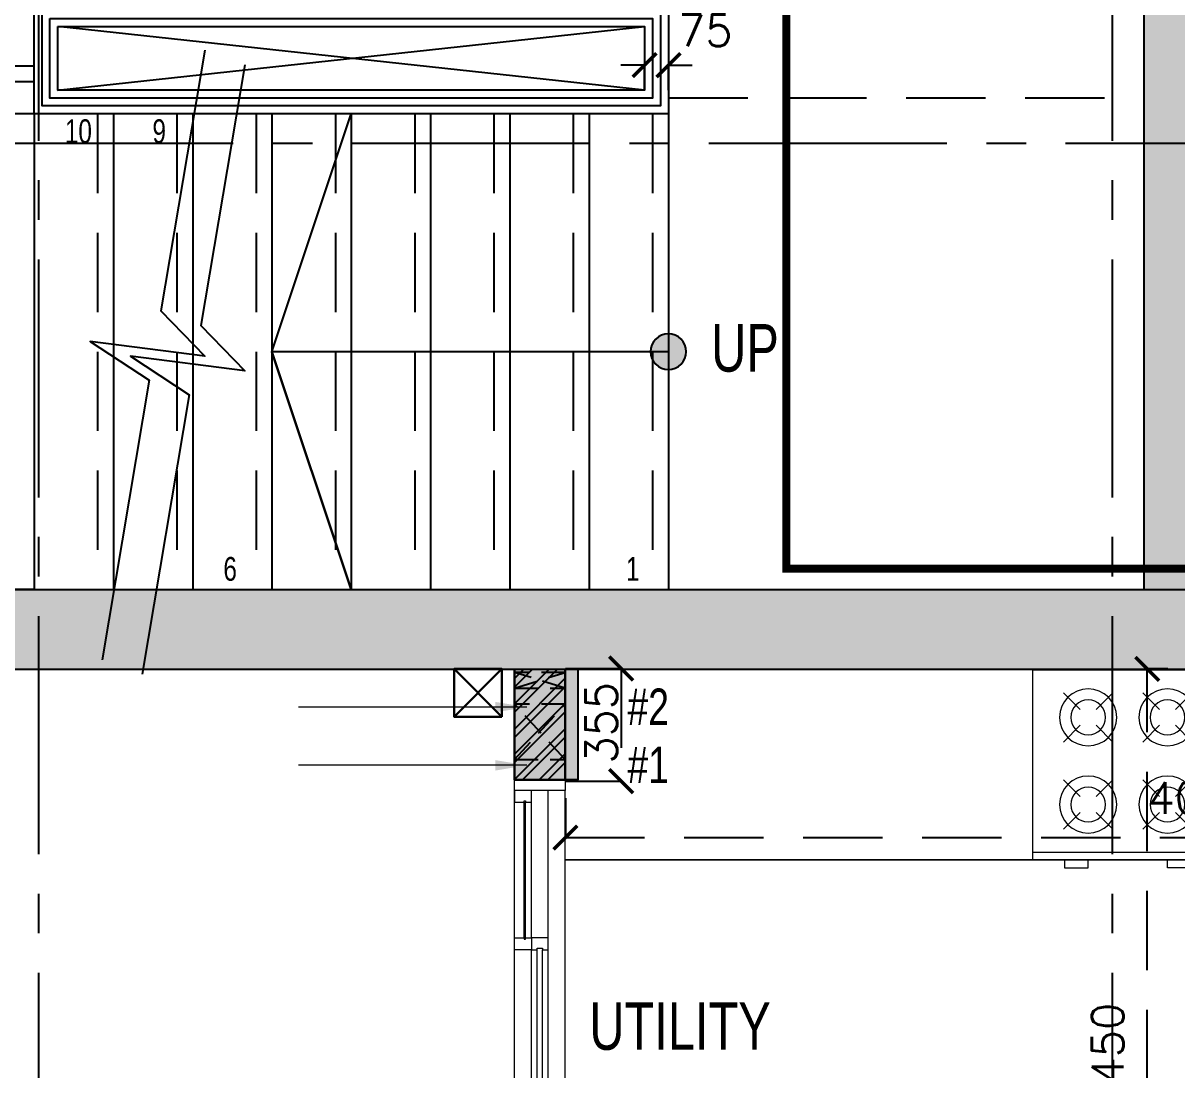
# Model space of a CAD drawing. Header units: millimetres. Extents: x 1180970 to 1231451, y -5737889 to -5695638.
# Drawn here: x 1199207 to 1202846, y -5720489 to -5717187 of the extents above; entities that cross this region are included whole.
import ezdxf

# ---------------------------------------------------------------- set-up
doc = ezdxf.new("R2010")
doc.units = ezdxf.units.MM
doc.header["$LTSCALE"] = 1000
doc.header["$MEASUREMENT"] = 0
for name, pattern in [('2BHK-C$0$AUDIT_D_120904163729-0', [0]), ('2BHK-C$1$HIDDEN', [0.375, 0.25, -0.125]), ('AUDIT_D_120904163729-0', [0]), ('T8 - GROUND FLOOR CORE$0$DASHED2', [0.375, 0.25, -0.125]), ('T8 - GROUND FLOOR CORE$0$HIDDEN', [0.375, 0.25, -0.125]), ('T8(T9 IS SIMILAR) - GROUND FLOOR - DIMENSION & TEXTING$0$HIDDEN', [0.375, 0.25, -0.125]), ('T8(T9 IS SIMILAR) - GROUND FLOOR - DIMENSION & TEXTING$0$T8_REFUGE COLUMNS$0$HIDDEN', [0.375, 0.25, -0.125]), ('T8_REFUGE COLUMNS$0$CENTER2', [1.125, 0.75, -0.125, 0.125, -0.125])]:
    doc.linetypes.add(name, pattern=pattern)
doc.layers.get('0').update_dxf_attribs({"linetype": 'AUDIT_D_120904163729-0'})
for name, color, linetype in [('2BHK-C$0$A-HATCH -160', 251, '2BHK-C$0$AUDIT_D_120904163729-0'), ('2BHK-C$0$a-KIT FIX', 251, 'Continuous'), ('T8 - GROUND FLOOR CORE$0$A-DIMENSIONS', 2, 'T8 - GROUND FLOOR CORE$0$HIDDEN'), ('T8 - GROUND FLOOR CORE$0$A-FINISHED STAIRS', 1, 'Continuous'), ('T8 - GROUND FLOOR CORE$0$A-UNFINISHED STAIRS', 30, 'T8 - GROUND FLOOR CORE$0$DASHED2'), ('T8 - GROUND FLOOR CORE$0$A_rail', 253, 'Continuous'), ('T8 - GROUND FLOOR CORE$0$B-AR-ANNO-E DECK FLOOR$0$a-text', 4, 'Continuous'), ('T8 - GROUND FLOOR CORE$0$CUT-OUT', 49, 'Continuous'), ('T8 - GROUND FLOOR CORE$1$STAIRS', 1, 'Continuous'), ('T8(T9 IS SIMILAR) - GROUND FLOOR - DIMENSION & TEXTING$0$A-DIMENSIONS', 2, 'T8(T9 IS SIMILAR) - GROUND FLOOR - DIMENSION & TEXTING$0$HIDDEN'), ('T8_REFUGE COLUMNS$0$A-CENTERLINE', 193, 'T8_REFUGE COLUMNS$0$CENTER2'), ('T8_REFUGE COLUMNS$0$A-RCC COLS', 3, 'Continuous'), ('T8_REFUGE COLUMNS$0$A-SHEAR WALL THICKENING', 3, 'Continuous')]:
    doc.layers.add(name, color=color, linetype=linetype)
for name, color, linetype, lineweight in [('2BHK-C$0$Window', 4, 'Continuous', 20), ('2BHK-C$1$a-TOI-fixtures', 251, 'Continuous', 0), ('2BHK-C$1$A-WALL- 160', 6, 'Continuous', 30), ('T8 - GROUND FLOOR CORE$0$a-Text', 4, 'Continuous', 0), ('T8 - GROUND FLOOR CORE$0$R0-18-10-2014-T1-1st Podium Floor Plan$0$Text', 2, 'Continuous', 0), ('T8(T9 IS SIMILAR) - GROUND FLOOR - DIMENSION & TEXTING$0$a-Text', 4, 'Continuous', 0), ('T8(T9 IS SIMILAR) - GROUND FLOOR - DIMENSION & TEXTING$0$R0-18-10-2014-T1-1st Podium Floor Plan$0$Text', 2, 'Continuous', 0), ('T8(T9 IS SIMILAR) - GROUND FLOOR$0$D&W', 8, 'Continuous', 25)]:
    doc.layers.add(name, color=color, linetype=linetype, lineweight=lineweight)
doc.layers.add('T8_REFUGE COLUMNS$0$COL-HATCH', color=7, linetype='Continuous', lineweight=25, true_color=0xa3a3a3)
doc.styles.add('T8 - GROUND FLOOR CORE$0$ARIAL ARROW', font='swisscl.ttf')
doc.styles.add('T8 - GROUND FLOOR CORE$0$Romans 1', font='romans.shx', dxfattribs={"height": 100})
doc.styles.add('T8(T9 IS SIMILAR) - GROUND FLOOR - DIMENSION & TEXTING$0$ARIAL ARROW', font='swisscl.ttf')
doc.styles.add('T8(T9 IS SIMILAR) - GROUND FLOOR - DIMENSION & TEXTING$0$Romans 1', font='romans.shx', dxfattribs={"height": 100})
doc.styles.add('T8(T9 IS SIMILAR) - GROUND FLOOR - DIMENSION & TEXTING$0$Tahoma', font='tahoma.ttf')
doc.dimstyles.new('T8 - GROUND FLOOR CORE$0$ALPINE S', dxfattribs={"dimscale": 0, "dimtxt": 100, "dimasz": 75, "dimexe": 0, "dimexo": 0, "dimgap": 75, "dimtad": 1, "dimdec": 0, "dimzin": 0, "dimdsep": 46, "dimtxsty": 'T8 - GROUND FLOOR CORE$0$Romans 1', "dimblk": 'T8 - GROUND FLOOR CORE$0$_ArchTick', "dimcen": 0.09, "dimclrd": 256, "dimclre": 256, "dimclrt": 7, "dimadec": 0, "dimazin": 0, "dimtfac": 1, "dimtdec": 0, "dimtofl": 0, "dimtmove": 1, "dimatfit": 0, "dimldrblk": 'T8 - GROUND FLOOR CORE$0$_Open90', "dimfxl": 1, "dimtolj": 1, "dimtzin": 0, "dimarcsym": 0})
doc.dimstyles.new('T8(T9 IS SIMILAR) - GROUND FLOOR - DIMENSION & TEXTING$0$ALPINE S', dxfattribs={"dimscale": 0, "dimtxt": 100, "dimasz": 75, "dimexe": 0, "dimexo": 0, "dimgap": 75, "dimtad": 1, "dimdec": 0, "dimzin": 0, "dimdsep": 46, "dimtxsty": 'T8(T9 IS SIMILAR) - GROUND FLOOR - DIMENSION & TEXTING$0$Romans 1', "dimblk": 'T8(T9 IS SIMILAR) - GROUND FLOOR - DIMENSION & TEXTING$0$_ArchTick', "dimcen": 0.09, "dimclrd": 256, "dimclre": 256, "dimclrt": 7, "dimadec": 0, "dimazin": 0, "dimtfac": 1, "dimtdec": 0, "dimtofl": 0, "dimtmove": 1, "dimatfit": 0, "dimldrblk": 'T8(T9 IS SIMILAR) - GROUND FLOOR - DIMENSION & TEXTING$0$_Open90', "dimfxl": 1, "dimtolj": 1, "dimtzin": 0, "dimarcsym": 0})
doc.dimstyles.new('T8(T9 IS SIMILAR) - GROUND FLOOR - DIMENSION & TEXTING$0$SAMATA STD', dxfattribs={"dimtxt": 100, "dimasz": 50, "dimexe": 50, "dimexo": 50, "dimgap": 10, "dimtad": 0, "dimdec": 0, "dimrnd": 5, "dimzin": 0, "dimdsep": 46, "dimtxsty": 'T8(T9 IS SIMILAR) - GROUND FLOOR - DIMENSION & TEXTING$0$Tahoma', "dimblk": 'T8(T9 IS SIMILAR) - GROUND FLOOR - DIMENSION & TEXTING$0$_Origin2', "dimcen": -50, "dimdle": 50, "dimclrd": 7, "dimclre": 7, "dimclrt": 7, "dimadec": 0, "dimazin": 0, "dimtfac": 1, "dimtdec": 0, "dimtmove": 1, "dimatfit": 3, "dimfxl": 150, "dimtfill": 1, "dimtolj": 1, "dimtzin": 0, "dimlwd": -1, "dimlwe": -1, "dimarcsym": 0})

# ---------------------------------------------------------------- blocks, each defined once
blk = doc.blocks.new('T8_REFUGE COLUMNS$0$A$C277F3394')
at = {"layer": 'T8_REFUGE COLUMNS$0$A-SHEAR WALL THICKENING', "linetype": 'ByBlock', "true_color": 0xa3a3a3}
h = blk.add_hatch(color=253, dxfattribs=at)
h.dxf.hatch_style = 1
h.paths.add_polyline_path([(-4335.3, 0), (-4135.3, 0), (-4135.3, -350), (-4335.3, -350)])
at = {"layer": 'T8_REFUGE COLUMNS$0$A-SHEAR WALL THICKENING', "linetype": 'ByBlock'}
blk.add_lwpolyline([(-4335.3, 0), (-4135.3, 0), (-4135.3, -350), (-4335.3, -350)], close=True, dxfattribs=at)
blk = doc.blocks.new('T8_REFUGE COLUMNS$0$A$C46A13422')
at = {"layer": 'T8_REFUGE COLUMNS$0$A-SHEAR WALL THICKENING', "linetype": 'ByBlock'}
blk.add_blockref('T8_REFUGE COLUMNS$0$A$C277F3394', (-5609.8, -7500), dxfattribs=at)
blk = doc.blocks.new('T8_REFUGE COLUMNS')
at = {"layer": 'T8_REFUGE COLUMNS$0$COL-HATCH', "linetype": 'ByBlock'}
h = blk.add_hatch(color=256, dxfattribs=at)
h.dxf.hatch_style = 1
h.paths.add_polyline_path([(1202742.1, -5716974.9), (1202992.1, -5716974.9), (1202992.1, -5718974.9), (1202742.1, -5718974.9)])
h = blk.add_hatch(color=256, dxfattribs=at)
h.dxf.hatch_style = 1
h.paths.add_polyline_path([(1198907.1, -5719224.9), (1205092.1, -5719224.9), (1205092.1, -5718974.9), (1198907.1, -5718974.9)])
at = {"layer": 'T8_REFUGE COLUMNS$0$A-CENTERLINE'}
for p, q in [((1199257.1, -5728808.5), (1199257.1, -5698299.6)), ((1202642.1, -5728808.5), (1202642.1, -5698573.6)), ((1223494.9, -5717567.4), (1182495.9, -5717567.4))]:
    blk.add_line(p, q, dxfattribs=at)
at = {"layer": 'T8_REFUGE COLUMNS$0$A-RCC COLS', "linetype": 'ByBlock'}
for points in [[(1202742.1, -5716974.9), (1202992.1, -5716974.9), (1202992.1, -5718974.9), (1202742.1, -5718974.9)], [(1198907.1, -5719224.9), (1205092.1, -5719224.9), (1205092.1, -5718974.9), (1198907.1, -5718974.9)]]:
    blk.add_lwpolyline(points, close=True, dxfattribs=at)
blk.add_blockref('T8_REFUGE COLUMNS$0$A$C46A13422', (1210702.1, -5711724.9), dxfattribs=at)
blk = doc.blocks.new('T8 - GROUND FLOOR CORE$1$A$C29262D9E')
at = {"layer": 'T8 - GROUND FLOOR CORE$1$STAIRS'}
h = blk.add_hatch(color=7, dxfattribs=at)
edge = h.paths.add_edge_path()
edge.add_arc((0, 0), 0.075, 0, 360)
at = {"layer": 'T8 - GROUND FLOOR CORE$1$STAIRS', "color": 7}
blk.add_circle((0, 0), 0.075, dxfattribs=at)
blk = doc.blocks.new('T8 - GROUND FLOOR CORE$0$_ArchTick')
at = {"color": 0, "linetype": 'ByBlock', "const_width": 0.15}
blk.add_lwpolyline([(-0.5, -0.5), (0.5, 0.5)], dxfattribs=at)
blk = doc.blocks.new('*D215')
at = {"layer": 'T8 - GROUND FLOOR CORE$0$A-DIMENSIONS', "linetype": 'T8 - GROUND FLOOR CORE$0$HIDDEN', "lineweight": -2, "transparency": 16777216}
for p, q in [((1199242.2, -5717474), (1198989.4, -5717474)), ((1199242.2, -5718974), (1198989.4, -5718974))]:
    blk.add_line(p, q, dxfattribs=at)
at = {"layer": 'T8 - GROUND FLOOR CORE$0$A-DIMENSIONS', "lineweight": -2, "transparency": 16777216}
blk.add_line((1198989.4, -5717474), (1198989.4, -5718974), dxfattribs=at)
at = {"layer": 'T8 - GROUND FLOOR CORE$0$A-DIMENSIONS', "linetype": 'ByBlock', "lineweight": -2, "transparency": 16777216, "xscale": 75, "yscale": 75, "zscale": 75}
for p, rotation in [((1198989.4, -5717474), 90), ((1198989.4, -5718974), 270)]:
    blk.add_blockref('T8 - GROUND FLOOR CORE$0$_ArchTick', p, dxfattribs=dict(at, rotation=rotation))
at = {"layer": 'T8 - GROUND FLOOR CORE$0$A-DIMENSIONS', "color": 7, "linetype": 'ByBlock', "transparency": 16777216, "insert": (1198864.4, -5718224), "char_height": 100, "attachment_point": 5, "rotation": 90, "style": 'T8 - GROUND FLOOR CORE$0$Romans 1'}
blk.add_mtext('\\A1;1500', dxfattribs=at)
blk = doc.blocks.new('T8 - GROUND FLOOR CORE$0$_Open90')
at = {"color": 0, "linetype": 'ByBlock', "lineweight": -2}
for p, q in [((-0.5, 0.5), (0, 0)), ((0, 0), (-1, 0)), ((0, 0), (-0.5, -0.5))]:
    blk.add_line(p, q, dxfattribs=at)
blk = doc.blocks.new('*D238')
at = {"layer": 'T8 - GROUND FLOOR CORE$0$A-DIMENSIONS', "lineweight": -2, "transparency": 16777216}
for p, q in [((1201167.2, -5717320.2), (1201092.2, -5717320.2)), ((1201242.2, -5717320.2), (1201317.2, -5717320.2))]:
    blk.add_line(p, q, dxfattribs=at)
at = {"layer": 'T8 - GROUND FLOOR CORE$0$A-DIMENSIONS', "linetype": 'T8 - GROUND FLOOR CORE$0$HIDDEN', "lineweight": -2, "transparency": 16777216}
for p, q in [((1201167.2, -5717399), (1201167.2, -5717320.2)), ((1201242.2, -5717399), (1201242.2, -5717320.2))]:
    blk.add_line(p, q, dxfattribs=at)
at = {"layer": 'T8 - GROUND FLOOR CORE$0$A-DIMENSIONS', "linetype": 'ByBlock', "lineweight": -2, "transparency": 16777216, "xscale": 75, "yscale": 75, "zscale": 75}
blk.add_blockref('T8 - GROUND FLOOR CORE$0$_ArchTick', (1201167.2, -5717320.2), dxfattribs=at)
at = {"layer": 'T8 - GROUND FLOOR CORE$0$A-DIMENSIONS', "linetype": 'ByBlock', "lineweight": -2, "transparency": 16777216, "xscale": 75, "yscale": 75, "zscale": 75, "rotation": 180}
blk.add_blockref('T8 - GROUND FLOOR CORE$0$_ArchTick', (1201242.2, -5717320.2), dxfattribs=at)
at = {"layer": 'T8 - GROUND FLOOR CORE$0$A-DIMENSIONS', "color": 7, "linetype": 'ByBlock', "transparency": 16777216, "insert": (1201358.4, -5717210.8), "char_height": 100, "attachment_point": 5, "style": 'T8 - GROUND FLOOR CORE$0$Romans 1'}
blk.add_mtext('\\A1;75', dxfattribs=at)
blk = doc.blocks.new('2BHK-C$0$1500')
at = {"layer": '2BHK-C$0$Window', "color": 1, "lineweight": 13}
for p, q in [((1150276.5, -5694418.8), (1148842.5, -5694418.8)), ((1149307.5, -5694418.8), (1148880, -5694418.8)), ((1149307.5, -5694472.1), (1148880, -5694472.1)), ((1149773.7, -5694472.1), (1149345, -5694472.1)), ((1149811.2, -5694472.1), (1150276.5, -5694472.1)), ((1149307.5, -5694525.5), (1148842.5, -5694525.5)), ((1149773.7, -5694525.5), (1149345, -5694525.5)), ((1150239, -5694525.5), (1149811.2, -5694525.5)), ((1149773.7, -5694578.8), (1148842.5, -5694578.8)), ((1150239, -5694578.8), (1149811.2, -5694578.8))]:
    blk.add_line(p, q, dxfattribs=at)
at = {"layer": '2BHK-C$0$Window', "color": 5, "lineweight": 13}
for p, q in [((1149307.5, -5694449.1), (1148880, -5694449.1)), ((1149307.5, -5694453.6), (1148880, -5694453.6)), ((1149773.7, -5694490.7), (1149345, -5694490.7)), ((1149773.7, -5694506.9), (1149345, -5694506.9)), ((1150239, -5694544.1), (1149811.2, -5694544.1)), ((1150239, -5694560.2), (1149811.2, -5694560.2))]:
    blk.add_line(p, q, dxfattribs=at)
at = {"layer": '2BHK-C$0$Window', "color": 4, "lineweight": 13}
for points in [[(1148842.5, -5694418.8), (1148809.5, -5694418.8), (1148809.5, -5694578.8), (1148842.5, -5694578.8)], [(1148880, -5694453.6), (1148880, -5694472.1), (1148842.5, -5694472.1), (1148842.5, -5694418.8), (1148880, -5694418.8), (1148880, -5694449.1), (1148875.5, -5694449.1), (1148875.5, -5694453.6)], [(1149307.5, -5694453.6), (1149307.5, -5694472.1), (1149345, -5694472.1), (1149345, -5694418.8), (1149307.5, -5694418.8), (1149307.5, -5694449.1), (1149312, -5694449.1), (1149312, -5694453.6)], [(1150309.5, -5694418.8), (1150276.5, -5694418.8), (1150276.5, -5694578.8), (1150309.5, -5694578.8)], [(1149345, -5694506.9), (1149345, -5694525.5), (1149307.5, -5694525.5), (1149307.5, -5694472.1), (1149345, -5694472.1), (1149345, -5694490.7), (1149340.5, -5694490.7), (1149340.5, -5694506.9)], [(1149773.7, -5694506.9), (1149773.7, -5694525.5), (1149811.2, -5694525.5), (1149811.2, -5694472.1), (1149773.7, -5694472.1), (1149773.7, -5694490.7), (1149778.2, -5694490.7), (1149778.2, -5694506.9)], [(1149811.2, -5694560.2), (1149811.2, -5694578.8), (1149773.7, -5694578.8), (1149773.7, -5694525.5), (1149811.2, -5694525.5), (1149811.2, -5694544.1), (1149806.7, -5694544.1), (1149806.7, -5694560.2)], [(1150239, -5694560.2), (1150239, -5694578.8), (1150276.5, -5694578.8), (1150276.5, -5694525.5), (1150239, -5694525.5), (1150239, -5694544.1), (1150243.5, -5694544.1), (1150243.5, -5694560.2)]]:
    blk.add_lwpolyline(points, close=True, dxfattribs=at)
blk = doc.blocks.new('2BHK-C$0$RANGE-flat-1')
at = {"layer": '2BHK-C$1$a-TOI-fixtures'}
for p, q in [((-575, -600), (-575, 0)), ((-600, -100), (-625, -100)), ((-625, -100), (-625, -175)), ((-450, -150), (-502.8, -97.2)), ((-400, -150), (-347.2, -97.2)), ((-175, -150), (-227.8, -97.2)), ((-125, -150), (-72.2, -97.2)), ((-625, -175), (-600, -175)), ((-450, -200), (-502.8, -252.8)), ((-400, -200), (-347.2, -252.8)), ((-175, -200), (-227.8, -252.8)), ((-125, -200), (-72.2, -252.8)), ((-450, -400), (-502.8, -347.2)), ((-400, -400), (-347.2, -347.2)), ((-175, -400), (-227.8, -347.2)), ((-125, -400), (-72.2, -347.2)), ((-625, -425), (-600, -425)), ((-625, -500), (-625, -425)), ((-450, -450), (-502.8, -502.8)), ((-400, -450), (-347.2, -502.8)), ((-175, -450), (-227.8, -502.8)), ((-125, -450), (-72.2, -502.8)), ((-600, -500), (-625, -500))]:
    blk.add_line(p, q, dxfattribs=at)
blk.add_lwpolyline([(-600, -600), (0, -600), (0, 0), (-600, 0)], close=True, dxfattribs=at)
for centre, radius in [((-425, -175), 90), ((-150, -175), 90), ((-425, -175), 55), ((-150, -175), 55), ((-425, -425), 90), ((-150, -425), 90), ((-425, -425), 55), ((-150, -425), 55)]:
    blk.add_circle(centre, radius, dxfattribs=at)
blk = doc.blocks.new('2BHK-C')
at = {"layer": '2BHK-C$0$A-HATCH -160', "linetype": 'ByBlock'}
h = blk.add_hatch(dxfattribs=at)
h.set_pattern_fill('ANSI32', color=256, scale=150)
h.paths.add_polyline_path([(1144639.5, -5727491.3), (1144639.5, -5726805.5), (1144799.5, -5726805.5), (1144799.5, -5728524.6), (1145269.5, -5728524.6), (1145269.5, -5728684.6), (1144639.5, -5728684.6)])
h.paths.add_polyline_path([(1148159.2, -5727450.1), (1147999.2, -5727450.1), (1147999.2, -5726983.8), (1148159.2, -5726983.8)])
h.paths.add_polyline_path([(1148934.2, -5727450.1), (1148199.2, -5727450.1), (1148199.2, -5727610.1), (1148934.2, -5727610.1)])
h.paths.add_polyline_path([(1147369.5, -5728524.6), (1147999.2, -5728524.6), (1147999.2, -5728684.6), (1147369.5, -5728684.6)])
h.paths.add_polyline_path([(1151334.2, -5727450.1), (1151854.2, -5727450.1), (1151854.2, -5727610.1), (1151334.2, -5727610.1)])
h.paths.add_polyline_path([(1150449.2, -5721774.6), (1150449.2, -5719225), (1150599.2, -5719225.1), (1150599.2, -5721024.6), (1150599.2, -5721174.6), (1150599.2, -5721774.9)])
h.paths.add_polyline_path([(1146264.2, -5719574.6), (1146424.2, -5719574.6), (1146424.2, -5719226.4), (1146264.2, -5719226.4)])
h.paths.add_polyline_path([(1145789.1, -5722524.6), (1145949.1, -5722524.6), (1145949.1, -5721924.5), (1145789.1, -5721924.5)])
h.paths.add_polyline_path([(1144599.2, -5721924.5), (1144759.2, -5721924.5), (1144759.2, -5722524.6), (1144599.2, -5722524.6)])
h.paths.add_polyline_path([(1144599.2, -5723474.6), (1144599.2, -5723174.6), (1144759.2, -5723174.6), (1144759.3, -5723314.6), (1145789.1, -5723314.6), (1145789.1, -5723174.6), (1145949.1, -5723174.6), (1145949.1, -5723474.6)])
h.paths.add_polyline_path([(1145789.4, -5721837.4), (1145789.4, -5721677.1), (1145549.1, -5721677.1), (1145549.1, -5721837.4)])
at = {"linetype": '2BHK-C$1$HIDDEN', "ltscale": 0.3}
for p, q in [((1146264.3, -5719285.5, 0.4), (1146424.2, -5719235.5, 0.4)), ((1146424.2, -5719285.5, 0.4), (1146264.3, -5719235.5, 0.4)), ((1146264.3, -5719285.5, 0.4), (1146424.2, -5719235.5, 0.4)), ((1146424.2, -5719285.5, 0.4), (1146264.3, -5719235.5, 0.4)), ((1146264.2, -5719510.5, 0.4), (1146424.2, -5719335.5, 1)), ((1146264.2, -5719510.5, 0.4), (1146424.2, -5719335.5, 1)), ((1146424.2, -5719510.5, 1), (1146264.3, -5719335.5, 0.4)), ((1146424.2, -5719510.5, 1), (1146264.3, -5719335.5, 0.4))]:
    blk.add_line(p, q, dxfattribs=at)
at = {"linetype": '2BHK-C$1$HIDDEN', "ltscale": 0.3, "elevation": 0.4}
for points in [[(1146424.2, -5719235.5), (1146264.3, -5719235.5), (1146264.3, -5719285.5), (1146424.2, -5719285.5)], [(1146424.2, -5719235.5), (1146264.3, -5719235.5), (1146264.3, -5719285.5), (1146424.2, -5719285.5)], [(1146424.2, -5719335.5), (1146264.3, -5719335.5), (1146264.3, -5719510.5), (1146424.2, -5719510.5)], [(1146424.2, -5719335.5), (1146264.3, -5719335.5), (1146264.3, -5719510.5), (1146424.2, -5719510.5)]]:
    blk.add_lwpolyline(points, close=True, dxfattribs=at)
at = {"layer": '2BHK-C$0$a-KIT FIX', "color": 1}
blk.add_line((1146424.2, -5719825.8, 0.4), (1149489.2, -5719827, 0.4), dxfattribs=at)
at = {"layer": '2BHK-C$1$A-WALL- 160', "color": 5, "ltscale": 0.3}
for p, q in [((1146074.4, -5719224.2, 0.4), (1146224, -5719376, 1)), ((1146224, -5719224.2, 0.4), (1146074.4, -5719376, 1))]:
    blk.add_line(p, q, dxfattribs=at)
at = {"layer": '2BHK-C$1$A-WALL- 160', "linetype": 'ByBlock'}
for p, q in [((1146264.2, -5719574.6, 0.4), (1146264.2, -5719226.4, 0.4)), ((1146424.2, -5719574.6, 0.4), (1146424.2, -5719226.4, 0.4)), ((1146264.2, -5719574.6, 0.4), (1146424.2, -5719574.6, 0.4))]:
    blk.add_line(p, q, dxfattribs=at)
at = {"layer": '2BHK-C$1$A-WALL- 160', "color": 5, "ltscale": 0.3, "elevation": 0.4}
blk.add_lwpolyline([(1146224, -5719376), (1146224, -5719224), (1146074, -5719224), (1146074, -5719376)], close=True, dxfattribs=at)
at = {"layer": '2BHK-C$0$a-KIT FIX', "extrusion": (0, 0, -1), "zscale": -1, "rotation": 90}
blk.add_blockref('2BHK-C$0$RANGE-flat-1', (-1148498.1, -5719227.3, -0.4), dxfattribs=at)
at = {"layer": '2BHK-C$1$A-WALL- 160', "linetype": 'ByBlock', "xscale": -1, "rotation": 90}
blk.add_blockref('2BHK-C$0$1500', (-4548154.7, -4570765.1, 0.4), dxfattribs=at)
blk = doc.blocks.new('T8(T9 IS SIMILAR) - GROUND FLOOR - DIMENSION & TEXTING$0$_ArchTick')
at = {"color": 0, "linetype": 'ByBlock', "const_width": 0.15}
blk.add_lwpolyline([(-0.5, -0.5), (0.5, 0.5)], dxfattribs=at)
blk = doc.blocks.new('*D749')
at = {"layer": 'T8(T9 IS SIMILAR) - GROUND FLOOR - DIMENSION & TEXTING$0$A-DIMENSIONS', "linetype": 'T8(T9 IS SIMILAR) - GROUND FLOOR - DIMENSION & TEXTING$0$HIDDEN', "lineweight": -2, "transparency": 16777216}
for p, q in [((1200917.3, -5719632.6), (1200917.3, -5719756.5)), ((1204932.3, -5719632.6), (1204932.3, -5719756.5))]:
    blk.add_line(p, q, dxfattribs=at)
at = {"layer": 'T8(T9 IS SIMILAR) - GROUND FLOOR - DIMENSION & TEXTING$0$A-DIMENSIONS', "lineweight": -2, "transparency": 16777216}
blk.add_line((1200917.3, -5719756.5), (1204932.3, -5719756.5), dxfattribs=at)
at = {"layer": 'T8(T9 IS SIMILAR) - GROUND FLOOR - DIMENSION & TEXTING$0$A-DIMENSIONS', "linetype": 'ByBlock', "lineweight": -2, "transparency": 16777216, "xscale": 75, "yscale": 75, "zscale": 75, "rotation": 180}
blk.add_blockref('T8(T9 IS SIMILAR) - GROUND FLOOR - DIMENSION & TEXTING$0$_ArchTick', (1200917.3, -5719756.5), dxfattribs=at)
at = {"layer": 'T8(T9 IS SIMILAR) - GROUND FLOOR - DIMENSION & TEXTING$0$A-DIMENSIONS', "linetype": 'ByBlock', "lineweight": -2, "transparency": 16777216, "xscale": 75, "yscale": 75, "zscale": 75}
blk.add_blockref('T8(T9 IS SIMILAR) - GROUND FLOOR - DIMENSION & TEXTING$0$_ArchTick', (1204932.3, -5719756.5), dxfattribs=at)
at = {"layer": 'T8(T9 IS SIMILAR) - GROUND FLOOR - DIMENSION & TEXTING$0$A-DIMENSIONS', "color": 7, "linetype": 'ByBlock', "transparency": 16777216, "insert": (1202924.8, -5719631.5), "char_height": 100, "attachment_point": 5, "style": 'T8(T9 IS SIMILAR) - GROUND FLOOR - DIMENSION & TEXTING$0$Romans 1'}
blk.add_mtext('\\A1;4015', dxfattribs=at)
blk = doc.blocks.new('T8(T9 IS SIMILAR) - GROUND FLOOR - DIMENSION & TEXTING$0$_Open90')
at = {"color": 0, "linetype": 'ByBlock', "lineweight": -2}
for p, q in [((-0.5, 0.5), (0, 0)), ((0, 0), (-1, 0)), ((0, 0), (-0.5, -0.5))]:
    blk.add_line(p, q, dxfattribs=at)
blk = doc.blocks.new('*D750')
at = {"layer": 'T8(T9 IS SIMILAR) - GROUND FLOOR - DIMENSION & TEXTING$0$A-DIMENSIONS', "linetype": 'T8(T9 IS SIMILAR) - GROUND FLOOR - DIMENSION & TEXTING$0$HIDDEN', "lineweight": -2, "transparency": 16777216}
for p, q in [((1200917.3, -5719223.4), (1201093.5, -5719223.4)), ((1200917.3, -5719578.6), (1201093.5, -5719578.6))]:
    blk.add_line(p, q, dxfattribs=at)
at = {"layer": 'T8(T9 IS SIMILAR) - GROUND FLOOR - DIMENSION & TEXTING$0$A-DIMENSIONS', "lineweight": -2, "transparency": 16777216}
blk.add_line((1201093.5, -5719223.4), (1201093.5, -5719578.6), dxfattribs=at)
at = {"layer": 'T8(T9 IS SIMILAR) - GROUND FLOOR - DIMENSION & TEXTING$0$A-DIMENSIONS', "linetype": 'ByBlock', "lineweight": -2, "transparency": 16777216, "xscale": 75, "yscale": 75, "zscale": 75}
for p, rotation in [((1201093.5, -5719223.4), 90), ((1201093.5, -5719578.6), 270)]:
    blk.add_blockref('T8(T9 IS SIMILAR) - GROUND FLOOR - DIMENSION & TEXTING$0$_ArchTick', p, dxfattribs=dict(at, rotation=rotation))
at = {"layer": 'T8(T9 IS SIMILAR) - GROUND FLOOR - DIMENSION & TEXTING$0$A-DIMENSIONS', "color": 7, "linetype": 'ByBlock', "transparency": 16777216, "insert": (1201030.6, -5719394.7), "char_height": 100, "attachment_point": 5, "rotation": 90, "style": 'T8(T9 IS SIMILAR) - GROUND FLOOR - DIMENSION & TEXTING$0$Romans 1'}
blk.add_mtext('\\A1;355', dxfattribs=at)
blk = doc.blocks.new('*D751')
at = {"layer": 'T8(T9 IS SIMILAR) - GROUND FLOOR - DIMENSION & TEXTING$0$A-DIMENSIONS', "linetype": 'T8(T9 IS SIMILAR) - GROUND FLOOR - DIMENSION & TEXTING$0$HIDDEN', "lineweight": -2, "transparency": 16777216}
for p, q in [((1202817.3, -5719224.4), (1202752.4, -5719224.4)), ((1202817.3, -5721674.4), (1202752.4, -5721674.4))]:
    blk.add_line(p, q, dxfattribs=at)
at = {"layer": 'T8(T9 IS SIMILAR) - GROUND FLOOR - DIMENSION & TEXTING$0$A-DIMENSIONS', "lineweight": -2, "transparency": 16777216}
blk.add_line((1202752.4, -5721674.4), (1202752.4, -5719224.4), dxfattribs=at)
at = {"layer": 'T8(T9 IS SIMILAR) - GROUND FLOOR - DIMENSION & TEXTING$0$A-DIMENSIONS', "linetype": 'ByBlock', "lineweight": -2, "transparency": 16777216, "xscale": 75, "yscale": 75, "zscale": 75}
for p, rotation in [((1202752.4, -5719224.4), 90), ((1202752.4, -5721674.4), 270)]:
    blk.add_blockref('T8(T9 IS SIMILAR) - GROUND FLOOR - DIMENSION & TEXTING$0$_ArchTick', p, dxfattribs=dict(at, rotation=rotation))
at = {"layer": 'T8(T9 IS SIMILAR) - GROUND FLOOR - DIMENSION & TEXTING$0$A-DIMENSIONS', "color": 7, "linetype": 'ByBlock', "transparency": 16777216, "insert": (1202627.4, -5720449.4), "char_height": 100, "attachment_point": 5, "rotation": 90, "style": 'T8(T9 IS SIMILAR) - GROUND FLOOR - DIMENSION & TEXTING$0$Romans 1'}
blk.add_mtext('\\A1;2450', dxfattribs=at)
blk = doc.blocks.new('T8(T9 IS SIMILAR) - GROUND FLOOR - DIMENSION & TEXTING$0$_Origin2')
at = {"color": 0, "linetype": 'ByBlock', "lineweight": -2}
blk.add_line((-0.5, 0), (-1, 0), dxfattribs=at)
for radius in [0.5, 0.25]:
    blk.add_circle((0, 0), radius, dxfattribs=at)
blk = doc.blocks.new('T8 - GROUND FLOOR CORE')
at = {"layer": 'T8 - GROUND FLOOR CORE$0$A-FINISHED STAIRS'}
for p, q in [((1199242.2, -5717373), (1197742.2, -5717373)), ((1201242.2, -5717374), (1201242.2, -5718974)), ((1199242.2, -5717474), (1199242.2, -5718974)), ((1199492.2, -5717474), (1199492.2, -5718974)), ((1199742.2, -5717474), (1199742.2, -5718974)), ((1199992.2, -5717474), (1199992.2, -5718974)), ((1200242.2, -5717474), (1200242.2, -5718974)), ((1200492.2, -5717474), (1200492.2, -5718974)), ((1200742.2, -5717474), (1200742.2, -5718974)), ((1200992.2, -5717474), (1200992.2, -5718974))]:
    blk.add_line(p, q, dxfattribs=at)
at = {"layer": 'T8 - GROUND FLOOR CORE$0$A-UNFINISHED STAIRS', "linetype": 'T8 - GROUND FLOOR CORE$0$HIDDEN'}
for p, q in [((1199242.2, -5717323), (1197742.2, -5717323)), ((1201242.2, -5717423), (1202742.3, -5717423)), ((1199442.2, -5717474), (1199442.2, -5718974)), ((1199692.2, -5717474), (1199692.2, -5718974)), ((1199942.2, -5717474), (1199942.2, -5718974)), ((1200192.2, -5717474), (1200192.2, -5718974)), ((1200442.2, -5717474), (1200442.2, -5718974)), ((1200692.2, -5717474), (1200692.2, -5718974)), ((1200942.2, -5717474), (1200942.2, -5718974)), ((1201192.2, -5717474), (1201192.2, -5718974))]:
    blk.add_line(p, q, dxfattribs=at)
at = {"layer": 'T8 - GROUND FLOOR CORE$0$A_rail', "color": 7}
for points in [[(1199242.2, -5717123), (1201242.2, -5717123), (1201242.2, -5717474), (1199242.2, -5717474)], [(1199317.2, -5717198), (1201167.2, -5717198), (1201167.2, -5717399), (1199317.2, -5717399)]]:
    blk.add_lwpolyline(points, close=True, dxfattribs=at)
at = {"layer": 'T8 - GROUND FLOOR CORE$0$A_rail', "color": 5}
for points in [[(1199267.2, -5717148), (1201217.2, -5717148), (1201217.2, -5717449), (1199267.2, -5717449)], [(1199292.2, -5717173), (1201192.2, -5717173), (1201192.2, -5717424), (1199292.2, -5717424)]]:
    blk.add_lwpolyline(points, close=True, dxfattribs=at)
at = {"layer": 'T8 - GROUND FLOOR CORE$0$CUT-OUT'}
for p, q in [((1199317.2, -5717399), (1201167.2, -5717198)), ((1201167.2, -5717399), (1199317.2, -5717198))]:
    blk.add_line(p, q, dxfattribs=at)
at = {"layer": 'T8 - GROUND FLOOR CORE$1$STAIRS', "color": 7}
for points in [[(1199780.1, -5717272.8), (1199641.7, -5718095.4), (1199780.1, -5718238), (1199419.4, -5718191.9), (1199605, -5718314.1), (1199456.7, -5719195.6)], [(1199906.4, -5717318.7), (1199768, -5718141.3), (1199906.4, -5718283.9), (1199545.6, -5718237.8), (1199731.2, -5718360), (1199582.9, -5719241.5)], [(1201242.2, -5718224), (1199992.2, -5718224), (1200242.2, -5718974), (1199992.2, -5718224), (1200242.2, -5717474)]]:
    blk.add_lwpolyline(points, dxfattribs=at)
at = {"layer": 'T8 - GROUND FLOOR CORE$0$B-AR-ANNO-E DECK FLOOR$0$a-text', "xscale": -750, "yscale": 750, "zscale": 750}
blk.add_blockref('T8 - GROUND FLOOR CORE$1$A$C29262D9E', (1201242.2, -5718224), dxfattribs=at)
at = {"layer": 'T8 - GROUND FLOOR CORE$0$a-Text', "linetype": 'ByBlock', "insert": (1201060, -5718289.1), "char_height": 150, "width": 821.633, "attachment_point": 7, "style": 'T8 - GROUND FLOOR CORE$0$ARIAL ARROW'}
blk.add_mtext('\\pi316.99285;UP', dxfattribs=at)
at = {"layer": 'T8 - GROUND FLOOR CORE$0$R0-18-10-2014-T1-1st Podium Floor Plan$0$Text', "linetype": 'ByBlock', "style": 'T8 - GROUND FLOOR CORE$0$ARIAL ARROW'}
for s, p in [('10', (1199339, -5717566.1, 0.6)), ('9', (1199615.3, -5717566.1, 0.6)), ('6', (1199838.9, -5718946.6, 0.6)), ('1', (1201108.5, -5718946.6, 0.6))]:
    blk.add_text(s, height=75, dxfattribs=at).set_placement(p)
at = {"layer": 'T8 - GROUND FLOOR CORE$0$A-DIMENSIONS', "linetype": 'ByBlock'}
dim = blk.add_linear_dim(base=(1201242.2, -5717320.2), p1=(1201167.2, -5717399), p2=(1201242.2, -5717399), dimstyle='T8 - GROUND FLOOR CORE$0$ALPINE S', override={"dimscale": 1, "dimfxl": 5, "dimarcsym": 1}, dxfattribs=at)
dim.commit()
dim.dimension.update_dxf_attribs({"geometry": '*D238', "text_midpoint": (1201358.4, -5717335.8), "dimtype": 128})
dim = blk.add_linear_dim(base=(1198989.4, -5718974), p1=(1199242.2, -5717474), p2=(1199242.2, -5718974), angle=90, dimstyle='T8 - GROUND FLOOR CORE$0$ALPINE S', override={"dimscale": 1, "dimfxl": 5, "dimarcsym": 1}, dxfattribs=at)
dim.commit()
dim.dimension.update_dxf_attribs({"geometry": '*D215', "text_midpoint": (1198864.4, -5718224)})
blk = doc.blocks.new('T8(T9 IS SIMILAR) - GROUND FLOOR')
at = {"layer": 'T8(T9 IS SIMILAR) - GROUND FLOOR$0$D&W', "linetype": 'ByBlock'}
for name, p in [('T8_REFUGE COLUMNS', (0, 0)), ('T8 - GROUND FLOOR CORE', (0, 0)), ('2BHK-C', (54492.8, -0.1, 0))]:
    blk.add_blockref(name, p, dxfattribs=at)
blk = doc.blocks.new('T8(T9 IS SIMILAR) - GROUND FLOOR - DIMENSION & TEXTING')
at = {"color": 4, "linetype": 'T8(T9 IS SIMILAR) - GROUND FLOOR - DIMENSION & TEXTING$0$T8_REFUGE COLUMNS$0$HIDDEN', "ltscale": 5, "const_width": 25, "elevation": 0.1}
blk.add_lwpolyline([(1204053.5, -5721233.6), (1204053.5, -5718908.5), (1201614.3, -5718908.5), (1201614.3, -5714798.3)], dxfattribs=at)
at = {"layer": 'T8(T9 IS SIMILAR) - GROUND FLOOR - DIMENSION & TEXTING$0$a-Text', "style": 'T8(T9 IS SIMILAR) - GROUND FLOOR - DIMENSION & TEXTING$0$ARIAL ARROW'}
blk.add_text('UTILITY', height=150, dxfattribs=at).set_placement((1200992.8, -5720426))
at = {"layer": 'T8(T9 IS SIMILAR) - GROUND FLOOR - DIMENSION & TEXTING$0$R0-18-10-2014-T1-1st Podium Floor Plan$0$Text', "char_height": 114.75, "width": 1361.984, "attachment_point": 3, "style": 'T8(T9 IS SIMILAR) - GROUND FLOOR - DIMENSION & TEXTING$0$ARIAL ARROW'}
for s, insert in [('#2', (1201244, -5719286.6, 0)), ('#1', (1201244, -5719470.2, 0))]:
    blk.add_mtext(s, dxfattribs=dict(at, insert=insert))
at = {"layer": 'T8(T9 IS SIMILAR) - GROUND FLOOR - DIMENSION & TEXTING$0$A-DIMENSIONS', "linetype": 'ByBlock'}
dim = blk.add_linear_dim(base=(1201093.5, -5719578.6), p1=(1200917.3, -5719223.4), p2=(1200917.3, -5719578.6), angle=90, dimstyle='T8(T9 IS SIMILAR) - GROUND FLOOR - DIMENSION & TEXTING$0$ALPINE S', override={"dimscale": 1, "dimfxl": 5, "dimarcsym": 1}, dxfattribs=at)
dim.commit()
dim.dimension.update_dxf_attribs({"geometry": '*D750', "text_midpoint": (1201155.6, -5719394.7), "dimtype": 128})
dim = blk.add_linear_dim(base=(1202752.4, -5719224.4), p1=(1202817.3, -5721674.4), p2=(1202817.3, -5719224.4), angle=90, dimstyle='T8(T9 IS SIMILAR) - GROUND FLOOR - DIMENSION & TEXTING$0$ALPINE S', override={"dimscale": 1, "dimfxl": 5, "dimarcsym": 1}, dxfattribs=at)
dim.commit()
dim.dimension.update_dxf_attribs({"geometry": '*D751', "text_midpoint": (1202627.4, -5720449.4)})
dim = blk.add_linear_dim(base=(1204932.3, -5719756.5), p1=(1200917.3, -5719632.6), p2=(1204932.3, -5719632.6, 0), dimstyle='T8(T9 IS SIMILAR) - GROUND FLOOR - DIMENSION & TEXTING$0$ALPINE S', override={"dimscale": 1, "dimfxl": 5, "dimarcsym": 1}, dxfattribs=at)
dim.commit()
dim.dimension.update_dxf_attribs({"geometry": '*D749', "text_midpoint": (1202924.8, -5719631.5)})
at = {"layer": 'T8(T9 IS SIMILAR) - GROUND FLOOR - DIMENSION & TEXTING$0$R0-18-10-2014-T1-1st Podium Floor Plan$0$Text'}
for points in [[(1200796.3, -5719345.1, 0), (1200166.7, -5719345.1, 0), (1200075.7, -5719345.1, 0)], [(1200796.3, -5719528.7, 0), (1200166.7, -5719528.7, 0), (1200075.7, -5719528.7, 0)]]:
    blk.add_leader(points, dimstyle='T8(T9 IS SIMILAR) - GROUND FLOOR - DIMENSION & TEXTING$0$SAMATA STD', override={"dimscale": 1, "dimasz": 100, "dimclrd": 2, "dimfxlon": 1, "dimarcsym": 1}, dxfattribs=at)

msp = doc.modelspace()

# ---------------------------------------------------------------- block references
at = {"linetype": 'ByBlock'}
msp.add_blockref('T8(T9 IS SIMILAR) - GROUND FLOOR', (0, 0), dxfattribs=at)

# ---------------------------------------------------------------- next in the draw order: block references
msp.add_blockref('T8(T9 IS SIMILAR) - GROUND FLOOR - DIMENSION & TEXTING', (0, 0), dxfattribs=at)

doc.saveas('drawing.dxf')
